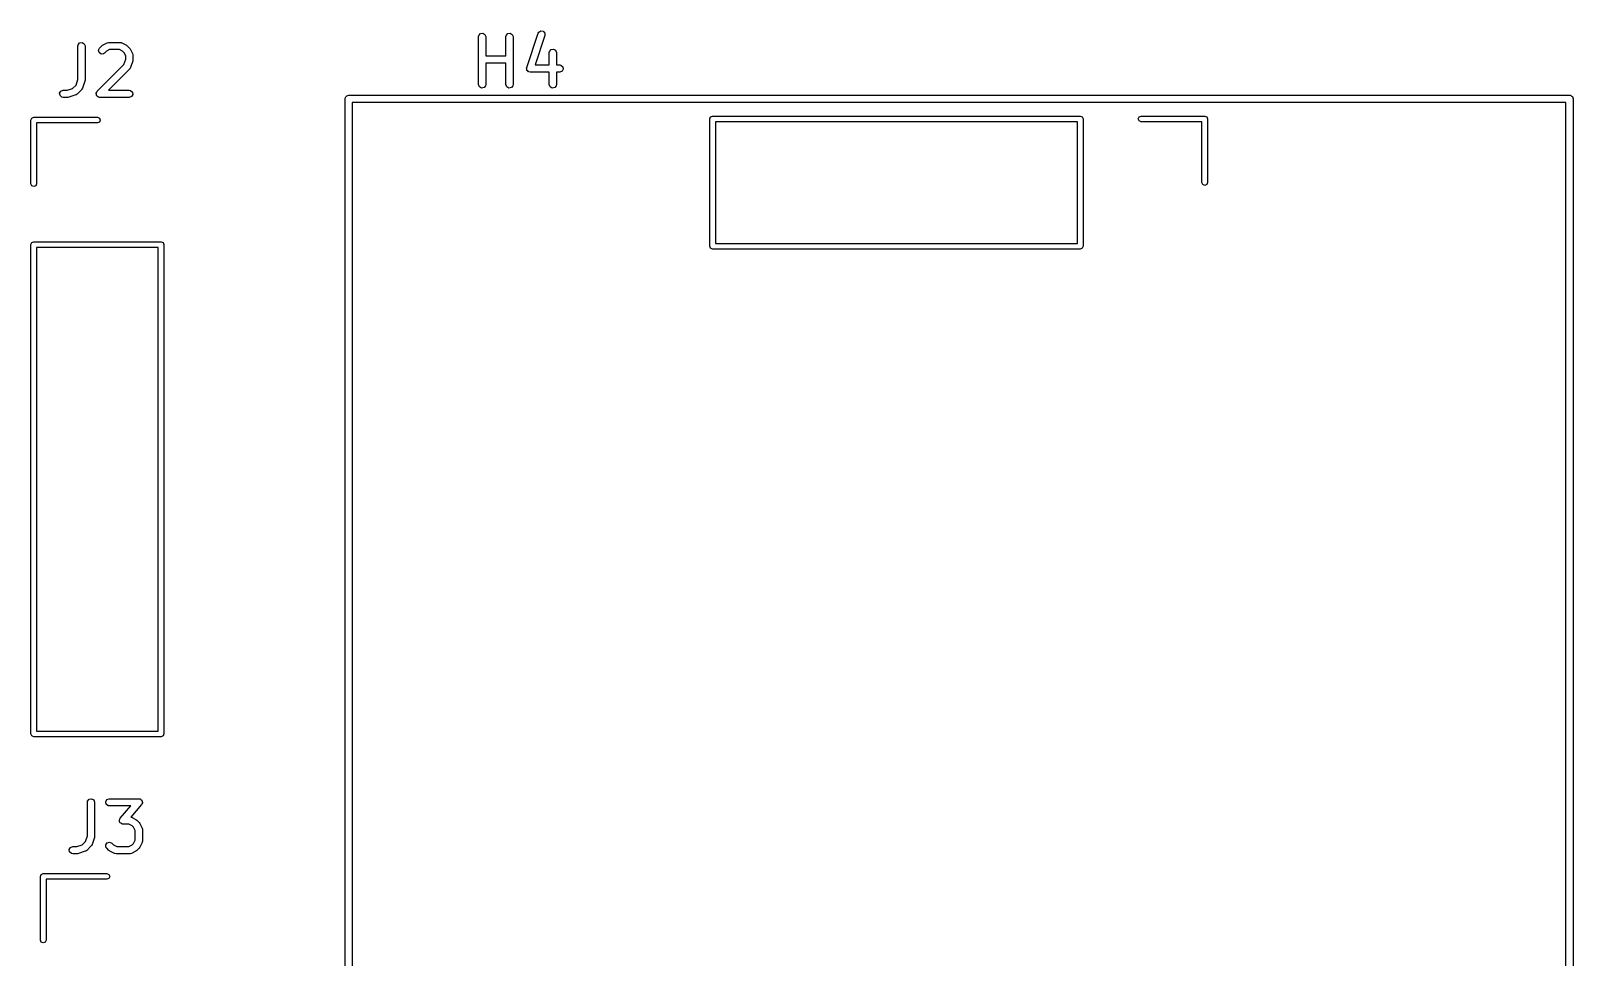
# Model space of a CAD drawing. Extents: x 18 to 98.7, y -72.3 to -16.6.
# Drawn here: x 19.61 to 51.83, y -35.94 to -16.6 of the extents above; entities that cross this region are included whole.
import ezdxf

# ---------------------------------------------------------------- set-up
doc = ezdxf.new("R2010")
doc.units = 0
doc.layers.add('BLACK', color=7, linetype='CONTINUOUS')

msp = doc.modelspace()

# ---------------------------------------------------------------- linework, layer by layer
at = {"layer": 'BLACK', "linetype": 'CONTINUOUS'}
for p, q in [((28.9631, -16.7174), (28.9676, -16.6917)), ((28.9631, -17.7174), (28.9631, -16.7174)), ((28.9676, -16.6917), (29.0006, -16.6524)), ((29.0006, -16.6524), (29.0511, -16.6435)), ((29.0511, -16.6435), (29.0955, -16.6692)), ((29.0955, -16.6692), (29.1131, -16.7174)), ((29.1131, -16.7174), (29.1131, -17.1186)), ((29.5345, -16.7174), (29.539, -16.6917)), ((29.5345, -17.1186), (29.5345, -16.7174)), ((29.539, -16.6917), (29.572, -16.6524)), ((29.572, -16.6524), (29.6225, -16.6435)), ((29.6225, -16.6435), (29.667, -16.6692)), ((29.667, -16.6692), (29.6845, -16.7174)), ((29.6845, -16.7174), (29.6845, -17.7174)), ((29.9669, -17.3603), (30.205, -16.646)), ((30.3473, -16.6935), (30.1422, -17.309)), ((30.205, -16.646), (30.2174, -16.6231)), ((30.2174, -16.6231), (30.2612, -16.5963)), ((30.2612, -16.5963), (30.3119, -16.6038)), ((30.3119, -16.6038), (30.3459, -16.6422)), ((30.3459, -16.6422), (30.3473, -16.6935)), ((20.5917, -16.9124), (20.5962, -16.8867)), ((20.5917, -17.6145), (20.5917, -16.9124)), ((20.5962, -16.8867), (20.6292, -16.8474)), ((20.6292, -16.8474), (20.6797, -16.8385)), ((20.6797, -16.8385), (20.7241, -16.8642)), ((20.7241, -16.8642), (20.7417, -16.9124)), ((20.7417, -16.9124), (20.7417, -17.6267)), ((21.0205, -17.0011), (21.0422, -16.9546)), ((21.0338, -17.0506), (21.0205, -17.0011)), ((21.0758, -17.0801), (21.0338, -17.0506)), ((21.0422, -16.9546), (21.0898, -16.907)), ((21.0898, -16.907), (21.1082, -16.8941)), ((21.1082, -16.8941), (21.1093, -16.8929)), ((21.1093, -16.8929), (21.2046, -16.8453)), ((21.1483, -17.0607), (21.1269, -17.0756)), ((21.1873, -17.0216), (21.1483, -17.0607)), ((21.2558, -16.9874), (21.1873, -17.0216)), ((21.2046, -16.8453), (21.2295, -16.8379)), ((21.2295, -16.8379), (21.2339, -16.8389)), ((21.2339, -16.8389), (21.2381, -16.8374)), ((21.2381, -16.8374), (21.4762, -16.8374)), ((21.4585, -16.9874), (21.2558, -16.9874)), ((21.527, -17.0216), (21.4585, -16.9874)), ((21.4762, -16.8374), (21.5018, -16.8419)), ((21.5018, -16.8419), (21.5053, -16.8448)), ((21.5053, -16.8448), (21.5097, -16.8453)), ((21.5097, -16.8453), (21.605, -16.8929)), ((21.5574, -17.052), (21.527, -17.0216)), ((21.5917, -17.1206), (21.5574, -17.052)), ((21.605, -16.8929), (21.623, -16.9063)), ((21.623, -16.9063), (21.6245, -16.907)), ((21.6245, -16.907), (21.6721, -16.9546)), ((21.6721, -16.9546), (21.6849, -16.973)), ((21.6849, -16.973), (21.6861, -16.9741)), ((21.6861, -16.9741), (21.7337, -17.0693)), ((21.7337, -17.0693), (21.7412, -17.0943)), ((30.4393, -17.0507), (30.4438, -17.0251)), ((30.4393, -17.309), (30.4393, -17.0507)), ((30.4438, -17.0251), (30.4768, -16.9858)), ((30.4768, -16.9858), (30.5273, -16.9769)), ((30.5273, -16.9769), (30.5717, -17.0025)), ((30.5717, -17.0025), (30.5893, -17.0507)), ((30.5893, -17.0507), (30.5893, -17.309)), ((20.9946, -17.8593), (21.5535, -17.3004)), ((21.1269, -17.0756), (21.0758, -17.0801)), ((21.6721, -17.394), (21.2287, -17.8374)), ((21.5535, -17.3004), (21.5917, -17.1859)), ((21.5917, -17.1859), (21.5917, -17.1206)), ((21.674, -17.3899), (21.6721, -17.394)), ((21.6778, -17.3876), (21.674, -17.3899)), ((21.6902, -17.3647), (21.6778, -17.3876)), ((21.7378, -17.2218), (21.6902, -17.3647)), ((21.7417, -17.1981), (21.7378, -17.2202)), ((21.7378, -17.2202), (21.7378, -17.2218)), ((21.7412, -17.0943), (21.7401, -17.0986)), ((21.7401, -17.0986), (21.7417, -17.1029)), ((21.7417, -17.1029), (21.7417, -17.1981)), ((29.1131, -17.1186), (29.5345, -17.1186)), ((29.5345, -17.2686), (29.1131, -17.2686)), ((29.1131, -17.2686), (29.1131, -17.7174)), ((29.5345, -17.7174), (29.5345, -17.2686)), ((29.9642, -17.371), (29.9671, -17.3661)), ((29.9678, -17.3912), (29.9642, -17.371)), ((29.9671, -17.3661), (29.9669, -17.3603)), ((29.9683, -17.4116), (29.9678, -17.3912)), ((30.1422, -17.309), (30.4393, -17.309)), ((30.5893, -17.309), (30.6571, -17.309)), ((30.6571, -17.309), (30.6828, -17.3136)), ((30.6828, -17.3136), (30.7221, -17.3465)), ((30.7221, -17.3465), (30.731, -17.3971)), ((20.5535, -17.729), (20.5917, -17.6145)), ((20.7378, -17.6504), (20.6902, -17.7932)), ((20.7417, -17.6267), (20.7378, -17.6487)), ((20.7378, -17.6487), (20.7378, -17.6504)), ((28.9806, -17.7656), (28.9631, -17.7174)), ((29.1131, -17.7174), (29.1086, -17.743)), ((29.5521, -17.7656), (29.5345, -17.7174)), ((29.6845, -17.7174), (29.68, -17.743)), ((29.9721, -17.4159), (29.9683, -17.4116)), ((29.9731, -17.4215), (29.9721, -17.4159)), ((29.9888, -17.4347), (29.9731, -17.4215)), ((30.0024, -17.45), (29.9888, -17.4347)), ((30.0081, -17.4508), (30.0024, -17.45)), ((30.0124, -17.4545), (30.0081, -17.4508)), ((30.0381, -17.459), (30.0124, -17.4545)), ((30.4393, -17.459), (30.0381, -17.459)), ((30.4393, -17.7174), (30.4393, -17.459)), ((30.4568, -17.7656), (30.4393, -17.7174)), ((30.5893, -17.7174), (30.5848, -17.743)), ((30.6571, -17.459), (30.5893, -17.459)), ((30.5893, -17.459), (30.5893, -17.7174)), ((30.7054, -17.4415), (30.6571, -17.459)), ((30.731, -17.3971), (30.7054, -17.4415)), ((20.2119, -17.8994), (20.2375, -17.8549)), ((20.2208, -17.9499), (20.2119, -17.8994)), ((20.2601, -17.9829), (20.2208, -17.9499)), ((20.2375, -17.8549), (20.2857, -17.8374)), ((20.2857, -17.9874), (20.2601, -17.9829)), ((20.2857, -17.8374), (20.3688, -17.8374)), ((20.381, -17.9874), (20.2857, -17.9874)), ((20.3688, -17.8374), (20.4833, -17.7992)), ((20.3825, -17.9868), (20.381, -17.9874)), ((20.4047, -17.9835), (20.3825, -17.9868)), ((20.5475, -17.9359), (20.4047, -17.9835)), ((20.4833, -17.7992), (20.5535, -17.729)), ((20.551, -17.9331), (20.5475, -17.9359)), ((20.5555, -17.9327), (20.551, -17.9331)), ((20.5768, -17.9178), (20.5555, -17.9327)), ((20.6721, -17.8226), (20.5768, -17.9178)), ((20.674, -17.8185), (20.6721, -17.8226)), ((20.6778, -17.8161), (20.674, -17.8185)), ((20.6902, -17.7932), (20.6778, -17.8161)), ((20.9729, -17.9058), (20.9744, -17.9027)), ((20.9787, -17.9276), (20.9729, -17.9058)), ((20.9738, -17.8994), (20.985, -17.8798)), ((20.9744, -17.9027), (20.9738, -17.8994)), ((20.9827, -17.9499), (20.9787, -17.9276)), ((20.9853, -17.9521), (20.9827, -17.9499)), ((20.985, -17.8798), (20.9946, -17.8593)), ((20.9862, -17.9554), (20.9853, -17.9521)), ((21.0047, -17.9683), (20.9862, -17.9554)), ((21.022, -17.9829), (21.0047, -17.9683)), ((21.0266, -17.9837), (21.022, -17.9829)), ((21.0282, -17.9848), (21.0266, -17.9837)), ((21.0315, -17.9845), (21.0282, -17.9848)), ((21.0476, -17.9874), (21.0315, -17.9845)), ((21.6667, -17.9874), (21.0476, -17.9874)), ((21.2287, -17.8374), (21.6667, -17.8374)), ((21.6667, -17.8374), (21.6923, -17.8419)), ((21.7149, -17.9698), (21.6667, -17.9874)), ((21.6923, -17.8419), (21.7316, -17.8749)), ((21.7405, -17.9254), (21.7149, -17.9698)), ((21.7316, -17.8749), (21.7405, -17.9254)), ((26.175, -18.015), (26.1767, -18.0053)), ((26.175, -54.015), (26.175, -18.015)), ((26.1761, -18.002), (26.1778, -17.9991)), ((26.1767, -18.0053), (26.1761, -18.002)), ((26.1778, -17.9991), (26.1795, -17.9893)), ((26.1795, -17.9893), (26.192, -17.9744)), ((26.192, -17.9744), (26.2018, -17.9575)), ((26.2018, -17.9575), (26.2081, -17.9552)), ((26.2081, -17.9552), (26.2125, -17.95)), ((26.2125, -17.95), (26.2317, -17.9467)), ((26.2317, -17.9467), (26.25, -17.94)), ((26.25, -17.94), (51.75, -17.94)), ((29.0251, -17.7912), (28.9806, -17.7656)), ((29.0756, -17.7823), (29.0251, -17.7912)), ((29.1086, -17.743), (29.0756, -17.7823)), ((29.5965, -17.7912), (29.5521, -17.7656)), ((29.647, -17.7823), (29.5965, -17.7912)), ((29.68, -17.743), (29.647, -17.7823)), ((30.5013, -17.7912), (30.4568, -17.7656)), ((30.5518, -17.7823), (30.5013, -17.7912)), ((30.5848, -17.743), (30.5518, -17.7823)), ((51.75, -17.94), (51.7597, -17.9417)), ((51.7597, -17.9417), (51.763, -17.9411)), ((51.763, -17.9411), (51.7659, -17.9428)), ((51.7659, -17.9428), (51.7757, -17.9445)), ((51.7757, -17.9445), (51.7906, -17.957)), ((51.7906, -17.957), (51.8075, -17.9668)), ((51.8075, -17.9668), (51.8098, -17.9732)), ((51.8098, -17.9732), (51.815, -17.9775)), ((51.815, -17.9775), (51.8183, -17.9967)), ((51.8183, -17.9967), (51.825, -18.015)), ((51.825, -18.015), (51.825, -54.015)), ((51.675, -18.09), (26.325, -18.09)), ((26.325, -18.09), (26.325, -53.94)), ((51.675, -53.94), (51.675, -18.09)), ((19.61, -18.46), (19.6276, -18.4176)), ((19.61, -19.79), (19.61, -18.46)), ((19.6276, -18.4176), (19.67, -18.4)), ((19.67, -18.4), (21, -18.4)), ((21, -18.52), (19.73, -18.52)), ((19.73, -18.52), (19.73, -19.79)), ((21, -18.4), (21.0424, -18.4176)), ((21.0424, -18.5024), (21, -18.52)), ((21.0424, -18.4176), (21.06, -18.46)), ((21.06, -18.46), (21.0424, -18.5024)), ((33.79, -18.435), (33.8076, -18.3926)), ((33.79, -21.095), (33.79, -18.435)), ((33.8076, -18.3926), (33.85, -18.375)), ((33.85, -18.375), (41.53, -18.375)), ((33.91, -18.495), (33.91, -21.035)), ((41.47, -18.495), (33.91, -18.495)), ((41.47, -21.035), (41.47, -18.495)), ((41.53, -18.375), (41.5724, -18.3926)), ((41.5724, -18.3926), (41.59, -18.435)), ((41.59, -18.435), (41.59, -21.095)), ((42.74, -18.435), (42.7576, -18.3926)), ((42.7576, -18.4774), (42.74, -18.435)), ((42.7576, -18.3926), (42.8, -18.375)), ((42.8, -18.495), (42.7576, -18.4774)), ((42.8, -18.375), (44.13, -18.375)), ((44.07, -18.495), (42.8, -18.495)), ((44.07, -19.765), (44.07, -18.495)), ((44.13, -18.375), (44.1724, -18.3926)), ((44.1724, -18.3926), (44.19, -18.435)), ((44.19, -18.435), (44.19, -19.765)), ((19.6276, -19.8324), (19.61, -19.79)), ((19.67, -19.85), (19.6276, -19.8324)), ((19.7124, -19.8324), (19.67, -19.85)), ((19.73, -19.79), (19.7124, -19.8324)), ((44.0876, -19.8074), (44.07, -19.765)), ((44.13, -19.825), (44.0876, -19.8074)), ((44.1724, -19.8074), (44.13, -19.825)), ((44.19, -19.765), (44.1724, -19.8074)), ((19.61, -21.06), (19.6276, -21.0176)), ((19.61, -31.28), (19.61, -21.06)), ((19.6276, -21.0176), (19.67, -21)), ((19.67, -21), (22.33, -21)), ((19.73, -21.12), (19.73, -31.22)), ((22.27, -21.12), (19.73, -21.12)), ((22.27, -31.22), (22.27, -21.12)), ((22.33, -21), (22.3724, -21.0176)), ((22.3724, -21.0176), (22.39, -21.06)), ((22.39, -21.06), (22.39, -31.28)), ((33.8076, -21.1374), (33.79, -21.095)), ((33.85, -21.155), (33.8076, -21.1374)), ((41.53, -21.155), (33.85, -21.155)), ((33.91, -21.035), (41.47, -21.035)), ((41.5724, -21.1374), (41.53, -21.155)), ((41.59, -21.095), (41.5724, -21.1374)), ((19.73, -31.22), (22.27, -31.22)), ((19.6276, -31.3224), (19.61, -31.28)), ((19.67, -31.34), (19.6276, -31.3224)), ((22.33, -31.34), (19.67, -31.34)), ((22.3724, -31.3224), (22.33, -31.34)), ((22.39, -31.28), (22.3724, -31.3224)), ((20.7917, -32.7074), (20.7962, -32.6817)), ((20.7917, -33.4095), (20.7917, -32.7074)), ((20.7962, -32.6817), (20.8292, -32.6424)), ((20.8292, -32.6424), (20.8797, -32.6335)), ((20.8797, -32.6335), (20.9241, -32.6592)), ((20.9241, -32.6592), (20.9417, -32.7074)), ((20.9417, -32.7074), (20.9417, -33.4217)), ((21.1738, -32.6944), (21.1994, -32.6499)), ((21.1827, -32.7449), (21.1738, -32.6944)), ((21.222, -32.7779), (21.1827, -32.7449)), ((21.1994, -32.6499), (21.2476, -32.6324)), ((21.2476, -32.7824), (21.222, -32.7779)), ((21.2476, -32.6324), (21.8667, -32.6324)), ((21.7014, -32.7824), (21.2476, -32.7824)), ((21.4769, -33.0389), (21.7014, -32.7824)), ((21.9231, -32.7568), (21.6956, -33.0168)), ((21.8667, -32.6324), (21.8778, -32.6343)), ((21.8778, -32.6343), (21.8812, -32.6338)), ((21.8812, -32.6338), (21.8839, -32.6354)), ((21.8839, -32.6354), (21.8923, -32.6369)), ((21.8923, -32.6369), (21.9078, -32.6499)), ((21.9078, -32.6499), (21.9251, -32.6604)), ((21.9304, -32.7379), (21.9231, -32.7568)), ((21.9251, -32.6604), (21.927, -32.666)), ((21.927, -32.666), (21.9316, -32.6699)), ((21.9405, -32.7204), (21.9304, -32.7379)), ((21.9316, -32.6699), (21.9351, -32.6898)), ((21.9351, -32.6898), (21.9416, -32.7089)), ((21.9416, -32.7089), (21.9395, -32.7145)), ((21.9395, -32.7145), (21.9405, -32.7204)), ((21.4583, -33.0868), (21.4605, -33.0812)), ((21.4649, -33.1059), (21.4583, -33.0868)), ((21.4595, -33.0753), (21.4696, -33.0578)), ((21.4605, -33.0812), (21.4595, -33.0753)), ((21.4684, -33.1258), (21.4649, -33.1059)), ((21.473, -33.1297), (21.4684, -33.1258)), ((21.4696, -33.0578), (21.4769, -33.0389)), ((21.4749, -33.1353), (21.473, -33.1297)), ((21.4922, -33.1458), (21.4749, -33.1353)), ((21.5077, -33.1588), (21.4922, -33.1458)), ((21.5161, -33.1603), (21.5077, -33.1588)), ((21.5188, -33.1619), (21.5161, -33.1603)), ((21.5222, -33.1614), (21.5188, -33.1619)), ((21.5333, -33.1633), (21.5222, -33.1614)), ((21.6585, -33.1633), (21.5333, -33.1633)), ((21.727, -33.1976), (21.6585, -33.1633)), ((21.6956, -33.0168), (21.7018, -33.0179)), ((21.7018, -33.0179), (21.7053, -33.0207)), ((21.7053, -33.0207), (21.7097, -33.0213)), ((21.7097, -33.0213), (21.805, -33.0689)), ((21.805, -33.0689), (21.823, -33.0822)), ((21.823, -33.0822), (21.8245, -33.0829)), ((21.8245, -33.0829), (21.8721, -33.1305)), ((21.8721, -33.1305), (21.8849, -33.1489)), ((21.8849, -33.1489), (21.8861, -33.15)), ((21.8861, -33.15), (21.9337, -33.2453)), ((20.7535, -33.524), (20.7917, -33.4095)), ((20.9378, -33.4454), (20.8902, -33.5882)), ((20.9417, -33.4217), (20.9378, -33.4437)), ((20.9378, -33.4437), (20.9378, -33.4454)), ((21.7574, -33.228), (21.727, -33.1976)), ((21.7917, -33.2965), (21.7574, -33.228)), ((21.7574, -33.5677), (21.7917, -33.4992)), ((21.7917, -33.4992), (21.7917, -33.2965)), ((21.9337, -33.2453), (21.9412, -33.2702)), ((21.9412, -33.2702), (21.9401, -33.2746)), ((21.9401, -33.2746), (21.9417, -33.2788)), ((21.9417, -33.2788), (21.9417, -33.5169)), ((20.4119, -33.6944), (20.4375, -33.6499)), ((20.4208, -33.7449), (20.4119, -33.6944)), ((20.4601, -33.7779), (20.4208, -33.7449)), ((20.4375, -33.6499), (20.4857, -33.6324)), ((20.4857, -33.7824), (20.4601, -33.7779)), ((20.4857, -33.6324), (20.5688, -33.6324)), ((20.581, -33.7824), (20.4857, -33.7824)), ((20.5688, -33.6324), (20.6833, -33.5942)), ((20.5825, -33.7818), (20.581, -33.7824)), ((20.6047, -33.7785), (20.5825, -33.7818)), ((20.7475, -33.7309), (20.6047, -33.7785)), ((20.6833, -33.5942), (20.7535, -33.524)), ((20.751, -33.7281), (20.7475, -33.7309)), ((20.7555, -33.7277), (20.751, -33.7281)), ((20.7768, -33.7128), (20.7555, -33.7277)), ((20.8721, -33.6176), (20.7768, -33.7128)), ((20.874, -33.6135), (20.8721, -33.6176)), ((20.8778, -33.6111), (20.874, -33.6135)), ((20.8902, -33.5882), (20.8778, -33.6111)), ((21.1752, -33.5927), (21.2046, -33.5507)), ((21.1796, -33.6438), (21.1752, -33.5927)), ((21.1946, -33.6652), (21.1796, -33.6438)), ((21.2422, -33.7128), (21.1946, -33.6652)), ((21.2046, -33.5507), (21.2542, -33.5374)), ((21.2437, -33.7135), (21.2422, -33.7128)), ((21.2617, -33.7268), (21.2437, -33.7135)), ((21.2542, -33.5374), (21.3007, -33.5591)), ((21.3569, -33.7745), (21.2617, -33.7268)), ((21.3007, -33.5591), (21.3397, -33.5981)), ((21.3397, -33.5981), (21.4082, -33.6324)), ((21.3614, -33.775), (21.3569, -33.7745)), ((21.3648, -33.7779), (21.3614, -33.775)), ((21.3905, -33.7824), (21.3648, -33.7779)), ((21.6762, -33.7824), (21.3905, -33.7824)), ((21.4082, -33.6324), (21.6585, -33.6324)), ((21.6585, -33.6324), (21.727, -33.5981)), ((21.6804, -33.7808), (21.6762, -33.7824)), ((21.6848, -33.7819), (21.6804, -33.7808)), ((21.7097, -33.7745), (21.6848, -33.7819)), ((21.805, -33.7268), (21.7097, -33.7745)), ((21.727, -33.5981), (21.7574, -33.5677)), ((21.8061, -33.7257), (21.805, -33.7268)), ((21.8245, -33.7128), (21.8061, -33.7257)), ((21.8721, -33.6652), (21.8245, -33.7128)), ((21.8728, -33.6637), (21.8721, -33.6652)), ((21.8861, -33.6457), (21.8728, -33.6637)), ((21.9337, -33.5504), (21.8861, -33.6457)), ((21.9343, -33.546), (21.9337, -33.5504)), ((21.9371, -33.5426), (21.9343, -33.546)), ((21.9417, -33.5169), (21.9371, -33.5426)), ((19.81, -34.255), (19.8276, -34.2126)), ((19.81, -35.585), (19.81, -34.255)), ((19.8276, -34.2126), (19.87, -34.195)), ((19.87, -34.195), (21.2, -34.195)), ((21.2, -34.315), (19.93, -34.315)), ((19.93, -34.315), (19.93, -35.585)), ((21.2, -34.195), (21.2424, -34.2126)), ((21.2424, -34.2974), (21.2, -34.315)), ((21.2424, -34.2126), (21.26, -34.255)), ((21.26, -34.255), (21.2424, -34.2974)), ((19.8276, -35.6274), (19.81, -35.585)), ((19.87, -35.645), (19.8276, -35.6274)), ((19.9124, -35.6274), (19.87, -35.645)), ((19.93, -35.585), (19.9124, -35.6274))]:
    msp.add_line(p, q, dxfattribs=at)

doc.saveas('drawing.dxf')
